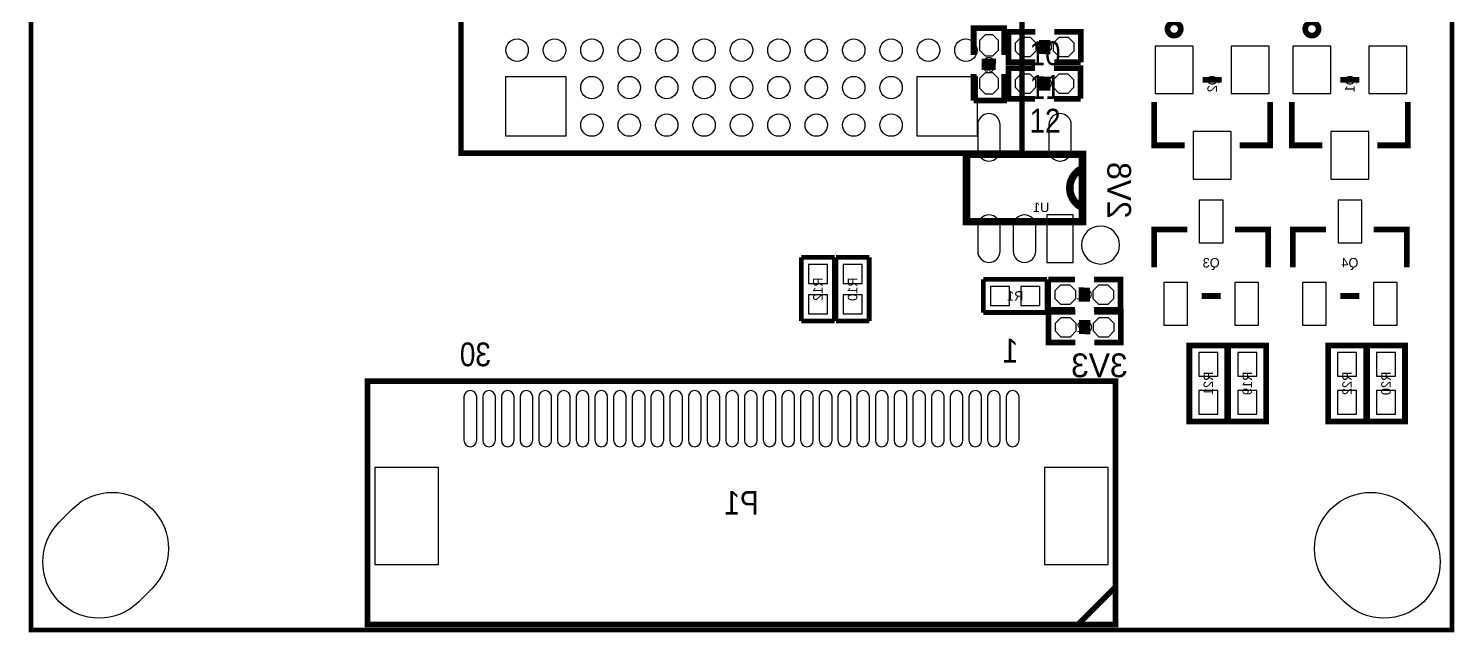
# Model space of a CAD drawing. Extents: x 14 to 156, y -17 to 35.
# Drawn here: x 14.05 to 52.17, y -16.71 to -0.57 of the extents above; entities that cross this region are included whole.
import ezdxf
from ezdxf.enums import TextEntityAlignment as Align

# ---------------------------------------------------------------- set-up
doc = ezdxf.new("R2010")
doc.units = 0
for name, color, linetype in [('BG_DIMENSION', 40, 'CONTINUOUS'), ('BG_OUTLINE', 2, 'CONTINUOUS'), ('BG_SILKSCREEN_BOTTOM', 134, 'CONTINUOUS'), ('PG_SILKSCREEN_BOTTOM', 134, 'CONTINUOUS'), ('PG_SILKSCREEN_TOP', 7, 'CONTINUOUS'), ('PIN_BOTTOM', 242, 'CONTINUOUS'), ('PIN_TOP', 84, 'CONTINUOUS'), ('RD_SILKSCREEN_BOTTOM', 1, 'CONTINUOUS')]:
    doc.layers.add(name, color=color, linetype=linetype)

msp = doc.modelspace()

# ---------------------------------------------------------------- linework, layer by layer
at = {"layer": 'BG_DIMENSION', "const_width": 0.127}
msp.add_lwpolyline([(14.11224, -16.651224), (52.11064, -16.651224), (52.11064, 21.347176), (14.11224, 21.347176), (14.11224, -16.651224)], dxfattribs=at)
at = {"layer": 'BG_OUTLINE'}
msp.add_lwpolyline([(14.11224, -16.651224), (14.11224, 21.347176), (52.11064, 21.347176), (52.11064, -16.651224)], close=True, dxfattribs=at)
at = {"layer": 'PG_SILKSCREEN_BOTTOM'}
for points, const_width in [([(44.8564, -0.5842, -1), (44.5008, -0.5842, -1), (44.8564, -0.5842)], 0.1524), ([(48.5394, -0.5842, -1), (48.1838, -0.5842, -1), (48.5394, -0.5842)], 0.1524), ([(42.2021, -5.342636, -0.618034), (42.2021, -4.326636)], 0.199898)]:
    msp.add_lwpolyline(points, format="xyb", dxfattribs=dict(at, const_width=const_width))
for points, const_width in [([(39.3192, -1.277112), (39.3192, -0.565912), (40.132, -0.565912), (40.132, -1.277112)], 0.1524), ([(40.963596, -1.4732), (40.252396, -1.4732), (40.252396, -0.6604), (40.963596, -0.6604)], 0.1524), ([(41.471596, -0.6604), (42.182796, -0.6604), (42.182796, -1.4732)], 0.1524), ([(41.141396, -0.8763), (41.141396, -1.2573)], 0.1524), ([(41.293796, -0.88138), (41.293796, -1.26238)], 0.1524), ([(39.9161, -1.454912), (39.5351, -1.454912)], 0.1524), ([(42.182796, -1.4732), (41.471596, -1.4732)], 0.1524), ([(39.3192, -2.496312), (39.3192, -1.785112)], 0.1524), ([(40.132, -1.785112), (40.132, -2.496312), (39.3192, -2.496312)], 0.1524), ([(39.91102, -1.607312), (39.53002, -1.607312)], 0.1524), ([(40.957754, -2.44856), (40.246554, -2.44856), (40.246554, -1.63576), (40.957754, -1.63576)], 0.1524), ([(41.135554, -1.85166), (41.135554, -2.23266)], 0.1524), ([(41.287954, -1.85674), (41.287954, -2.23774)], 0.1524), ([(41.465754, -1.63576), (42.176954, -1.63576), (42.176954, -2.44856)], 0.1524), ([(45.4406, -1.94437), (45.9486, -1.94437)], 0.1524), ([(49.1236, -1.94437), (49.6316, -1.94437)], 0.1524), ([(42.176954, -2.44856), (41.465754, -2.44856)], 0.1524), ([(44.958, -3.69443), (44.144692, -3.69443), (44.144692, -2.54)], 0.1524), ([(47.244508, -2.54), (47.244508, -3.69443), (46.4312, -3.69443)], 0.1524), ([(48.641, -3.69443), (47.827692, -3.69443), (47.827692, -2.54)], 0.1524), ([(50.927508, -2.54), (50.927508, -3.69443), (50.1142, -3.69443)], 0.1524), ([(42.228008, -5.734558), (39.128192, -5.734558), (39.128192, -3.934714), (42.228008, -3.934714), (42.228008, -5.734558)], 0.199898), ([(45.0342, -5.9436), (44.1452, -5.9436), (44.1452, -6.9596)], 0.1524), ([(46.3042, -5.9436), (47.1932, -5.9436), (47.1932, -6.9596)], 0.1524), ([(48.7426, -5.9436), (47.8536, -5.9436), (47.8536, -6.9596)], 0.1524), ([(50.0126, -5.9436), (50.9016, -5.9436), (50.9016, -6.9596)], 0.1524), ([(35.5981, -6.68909), (34.7091, -6.68909)], 0.127), ([(34.7091, -6.68909), (34.7091, -8.39089)], 0.127), ([(35.5981, -8.39089), (35.5981, -6.68909)], 0.127), ([(36.5252, -6.689344), (35.6362, -6.689344)], 0.127), ([(35.6362, -6.689344), (35.6362, -8.391144)], 0.127), ([(36.5252, -8.391144), (36.5252, -6.689344)], 0.127), ([(41.279826, -7.27456), (39.578026, -7.27456)], 0.127), ([(39.578026, -7.27456), (39.578026, -8.16356)], 0.127), ([(41.279826, -8.16356), (41.279826, -7.27456)], 0.127), ([(41.312592, -7.27964), (42.023792, -7.27964)], 0.1524), ([(42.023792, -8.09244), (41.312592, -8.09244), (41.312592, -7.27964)], 0.1524), ([(42.531792, -7.27964), (43.242992, -7.27964), (43.242992, -8.09244), (42.531792, -8.09244)], 0.1524), ([(42.201592, -7.87146), (42.201592, -7.49046)], 0.1524), ([(42.353992, -7.87654), (42.353992, -7.49554)], 0.1524), ([(45.9232, -7.7216), (45.4152, -7.7216)], 0.1524), ([(49.6316, -7.7216), (49.1236, -7.7216)], 0.1524), ([(34.7091, -8.39089), (35.5981, -8.39089)], 0.127), ([(35.6362, -8.391144), (36.5252, -8.391144)], 0.127), ([(39.578026, -8.16356), (41.279826, -8.16356)], 0.127), ([(41.322752, -8.14832), (42.033952, -8.14832)], 0.1524), ([(42.033952, -8.96112), (41.322752, -8.96112), (41.322752, -8.14832)], 0.1524), ([(42.211752, -8.74014), (42.211752, -8.35914)], 0.1524), ([(42.364152, -8.74522), (42.364152, -8.36422)], 0.1524), ([(42.541952, -8.14832), (43.253152, -8.14832), (43.253152, -8.96112), (42.541952, -8.96112)], 0.1524), ([(46.101, -11.0744), (46.101, -9.0424), (45.085, -9.0424), (45.085, -11.0744), (46.101, -11.0744)], 0.1524), ([(46.1264, -9.0424), (46.1264, -11.0744), (47.1424, -11.0744), (47.1424, -9.0424), (46.1264, -9.0424)], 0.1524), ([(49.8094, -11.0744), (49.8094, -9.0424), (48.7934, -9.0424), (48.7934, -11.0744), (49.8094, -11.0744)], 0.1524), ([(49.8348, -9.0424), (49.8348, -11.0744), (50.8508, -11.0744), (50.8508, -9.0424), (49.8348, -9.0424)], 0.1524), ([(23.11146, -16.499332), (23.11146, -9.999218), (43.11142, -9.999218), (43.11142, -16.499332), (23.11146, -16.499332)], 0.150114), ([(42.111422, -16.499332), (43.11142, -15.49908)], 0.150114)]:
    msp.add_lwpolyline(points, dxfattribs=dict(at, const_width=const_width))
msp.add_lwpolyline([(43.2181, -6.358636, 1), (42.2021, -6.358636, 1)], format="xyb", close=True, dxfattribs=at)
at = {"layer": 'PG_SILKSCREEN_TOP', "const_width": 0.150114}
msp.add_lwpolyline([(40.611552, 8.5979), (25.611328, 8.5979), (25.611328, -3.901948), (40.611552, -3.901948), (40.611552, 8.5979)], dxfattribs=at)
at = {"layer": 'PIN_BOTTOM'}
for points in [[(39.9796, -0.896112), (39.8272, -0.743712), (39.624, -0.743712), (39.4716, -0.896112), (39.4716, -1.150112), (39.624, -1.302512), (39.8272, -1.302512), (39.9796, -1.150112)], [(40.582596, -0.8128), (40.430196, -0.9652), (40.430196, -1.1684), (40.582596, -1.3208), (40.836596, -1.3208), (40.988996, -1.1684), (40.988996, -0.9652), (40.836596, -0.8128)], [(41.598596, -0.8128), (41.446196, -0.9652), (41.446196, -1.1684), (41.598596, -1.3208), (41.852596, -1.3208), (42.004996, -1.1684), (42.004996, -0.9652), (41.852596, -0.8128)], [(44.1706, -1.0414), (44.1706, -2.3114), (45.1866, -2.3114), (45.1866, -1.0414)], [(46.2026, -1.0414), (46.2026, -2.3114), (47.2186, -2.3114), (47.2186, -1.0414)], [(47.8536, -1.0414), (47.8536, -2.3114), (48.8696, -2.3114), (48.8696, -1.0414)], [(49.8856, -1.0414), (49.8856, -2.3114), (50.9016, -2.3114), (50.9016, -1.0414)], [(39.9796, -1.912112), (39.8272, -1.759712), (39.624, -1.759712), (39.4716, -1.912112), (39.4716, -2.166112), (39.624, -2.318512), (39.8272, -2.318512), (39.9796, -2.166112)], [(40.576754, -1.78816), (40.424354, -1.94056), (40.424354, -2.14376), (40.576754, -2.29616), (40.830754, -2.29616), (40.983154, -2.14376), (40.983154, -1.94056), (40.830754, -1.78816)], [(41.592754, -1.78816), (41.440354, -1.94056), (41.440354, -2.14376), (41.592754, -2.29616), (41.846754, -2.29616), (41.999154, -2.14376), (41.999154, -1.94056), (41.846754, -1.78816)], [(45.1866, -3.3274), (45.1866, -4.5974), (46.2026, -4.5974), (46.2026, -3.3274)], [(48.8696, -3.3274), (48.8696, -4.5974), (49.8856, -4.5974), (49.8856, -3.3274)], [(45.9867, -6.304026), (45.9867, -5.161026), (45.3517, -5.161026), (45.3517, -6.304026)], [(49.6951, -6.304026), (49.6951, -5.161026), (49.0601, -5.161026), (49.0601, -6.304026)], [(41.978072, -6.82371), (41.978072, -5.55371), (41.278048, -5.55371), (41.278048, -6.82371)], [(34.8996, -7.38759), (35.4076, -7.38759), (35.4076, -6.87959), (34.8996, -6.87959)], [(35.8267, -7.387844), (36.3347, -7.387844), (36.3347, -6.879844), (35.8267, -6.879844)], [(40.276526, -7.97306), (40.276526, -7.46506), (39.768526, -7.46506), (39.768526, -7.97306)], [(41.089326, -7.97306), (41.089326, -7.46506), (40.581326, -7.46506), (40.581326, -7.97306)], [(41.896792, -7.94004), (42.049192, -7.78764), (42.049192, -7.58444), (41.896792, -7.43204), (41.642792, -7.43204), (41.490392, -7.58444), (41.490392, -7.78764), (41.642792, -7.94004)], [(42.912792, -7.94004), (43.065192, -7.78764), (43.065192, -7.58444), (42.912792, -7.43204), (42.658792, -7.43204), (42.506392, -7.58444), (42.506392, -7.78764), (42.658792, -7.94004)], [(45.03674, -8.504174), (45.03674, -7.361174), (44.40174, -7.361174), (44.40174, -8.504174)], [(46.93666, -8.504174), (46.93666, -7.361174), (46.30166, -7.361174), (46.30166, -8.504174)], [(48.74514, -8.504174), (48.74514, -7.361174), (48.11014, -7.361174), (48.11014, -8.504174)], [(50.64506, -8.504174), (50.64506, -7.361174), (50.01006, -7.361174), (50.01006, -8.504174)], [(34.8996, -8.20039), (35.4076, -8.20039), (35.4076, -7.69239), (34.8996, -7.69239)], [(35.8267, -8.200644), (36.3347, -8.200644), (36.3347, -7.692644), (35.8267, -7.692644)], [(41.906952, -8.80872), (42.059352, -8.65632), (42.059352, -8.45312), (41.906952, -8.30072), (41.652952, -8.30072), (41.500552, -8.45312), (41.500552, -8.65632), (41.652952, -8.80872)], [(42.922952, -8.80872), (43.075352, -8.65632), (43.075352, -8.45312), (42.922952, -8.30072), (42.668952, -8.30072), (42.516552, -8.45312), (42.516552, -8.65632), (42.668952, -8.80872)], [(45.339, -9.8679), (45.847, -9.8679), (45.847, -9.2329), (45.339, -9.2329)], [(46.8884, -9.2329), (46.3804, -9.2329), (46.3804, -9.8679), (46.8884, -9.8679)], [(49.0474, -9.8679), (49.5554, -9.8679), (49.5554, -9.2329), (49.0474, -9.2329)], [(50.5968, -9.2329), (50.0888, -9.2329), (50.0888, -9.8679), (50.5968, -9.8679)], [(45.339, -10.8839), (45.847, -10.8839), (45.847, -10.2489), (45.339, -10.2489)], [(46.8884, -10.2489), (46.3804, -10.2489), (46.3804, -10.8839), (46.8884, -10.8839)], [(49.0474, -10.8839), (49.5554, -10.8839), (49.5554, -10.2489), (49.0474, -10.2489)], [(50.5968, -10.2489), (50.0888, -10.2489), (50.0888, -10.8839), (50.5968, -10.8839)], [(23.310596, -14.89456), (25.012396, -14.89456), (25.012396, -12.30376), (23.310596, -12.30376)], [(42.912284, -12.30376), (41.210484, -12.30376), (41.210484, -14.89456), (42.912284, -14.89456)]]:
    msp.add_lwpolyline(points, close=True, dxfattribs=at)
for points in [[(39.428166, -3.145536), (39.428166, -3.815588, 1), (40.028114, -3.815588), (40.028114, -3.145536, 1)], [(41.328086, -3.145536), (41.328086, -3.815588, 1), (41.928034, -3.815588), (41.928034, -3.145536, 1)], [(39.428166, -5.853684), (39.428166, -6.523736, 1), (40.028114, -6.523736), (40.028114, -5.853684, 1)], [(40.378126, -5.853684), (40.378126, -6.523736, 1), (40.978074, -6.523736), (40.978074, -5.853684, 1)], [(26.031571, -11.579225), (26.031571, -10.419207, 1), (25.691465, -10.419207), (25.691465, -11.579225, 1)], [(26.531443, -11.579225), (26.531443, -10.419207, 1), (26.191337, -10.419207), (26.191337, -11.579225, 1)], [(27.031569, -11.579225), (27.031569, -10.419207, 1), (26.691463, -10.419207), (26.691463, -11.579225, 1)], [(27.531441, -11.579225), (27.531441, -10.419207, 1), (27.191335, -10.419207), (27.191335, -11.579225, 1)], [(28.031567, -11.579225), (28.031567, -10.419207, 1), (27.691461, -10.419207), (27.691461, -11.579225, 1)], [(28.531439, -11.579225), (28.531439, -10.419207, 1), (28.191333, -10.419207), (28.191333, -11.579225, 1)], [(29.031565, -11.579225), (29.031565, -10.419207, 1), (28.691459, -10.419207), (28.691459, -11.579225, 1)], [(29.531437, -11.579225), (29.531437, -10.419207, 1), (29.191331, -10.419207), (29.191331, -11.579225, 1)], [(30.031563, -11.579225), (30.031563, -10.419207, 1), (29.691457, -10.419207), (29.691457, -11.579225, 1)], [(30.531435, -11.579225), (30.531435, -10.419207, 1), (30.191329, -10.419207), (30.191329, -11.579225, 1)], [(31.031561, -11.579225), (31.031561, -10.419207, 1), (30.691455, -10.419207), (30.691455, -11.579225, 1)], [(31.531433, -11.579225), (31.531433, -10.419207, 1), (31.191327, -10.419207), (31.191327, -11.579225, 1)], [(32.031559, -11.579225), (32.031559, -10.419207, 1), (31.691453, -10.419207), (31.691453, -11.579225, 1)], [(32.531431, -11.579225), (32.531431, -10.419207, 1), (32.191325, -10.419207), (32.191325, -11.579225, 1)], [(33.031557, -11.579225), (33.031557, -10.419207, 1), (32.691451, -10.419207), (32.691451, -11.579225, 1)], [(33.531429, -11.579225), (33.531429, -10.419207, 1), (33.191323, -10.419207), (33.191323, -11.579225, 1)], [(34.031555, -11.579225), (34.031555, -10.419207, 1), (33.691449, -10.419207), (33.691449, -11.579225, 1)], [(34.531427, -11.579225), (34.531427, -10.419207, 1), (34.191321, -10.419207), (34.191321, -11.579225, 1)], [(35.031553, -11.579225), (35.031553, -10.419207, 1), (34.691447, -10.419207), (34.691447, -11.579225, 1)], [(35.531425, -11.579225), (35.531425, -10.419207, 1), (35.191319, -10.419207), (35.191319, -11.579225, 1)], [(36.031551, -11.579225), (36.031551, -10.419207, 1), (35.691445, -10.419207), (35.691445, -11.579225, 1)], [(36.531423, -11.579225), (36.531423, -10.419207, 1), (36.191317, -10.419207), (36.191317, -11.579225, 1)], [(37.031549, -11.579225), (37.031549, -10.419207, 1), (36.691443, -10.419207), (36.691443, -11.579225, 1)], [(37.531421, -11.579225), (37.531421, -10.419207, 1), (37.191315, -10.419207), (37.191315, -11.579225, 1)], [(38.031547, -11.579225), (38.031547, -10.419207, 1), (37.691441, -10.419207), (37.691441, -11.579225, 1)], [(38.531419, -11.579225), (38.531419, -10.419207, 1), (38.191313, -10.419207), (38.191313, -11.579225, 1)], [(39.031545, -11.579225), (39.031545, -10.419207, 1), (38.691439, -10.419207), (38.691439, -11.579225, 1)], [(39.531417, -11.579225), (39.531417, -10.419207, 1), (39.191311, -10.419207), (39.191311, -11.579225, 1)], [(40.031543, -11.579225), (40.031543, -10.419207, 1), (39.691437, -10.419207), (39.691437, -11.579225, 1)], [(40.531415, -11.579225), (40.531415, -10.419207, 1), (40.191309, -10.419207), (40.191309, -11.579225, 1)], [(17.352202, -15.539583), (16.998559, -15.893226, -1), (14.870238, -13.764905), (15.223881, -13.411262, -1)], [(50.998999, -13.411262), (51.352642, -13.764905, -1), (49.224321, -15.893226), (48.870678, -15.539583, -1)]]:
    msp.add_lwpolyline(points, format="xyb", close=True, dxfattribs=at)
at = {"layer": 'PIN_TOP'}
for points in [[(26.811224, -3.452114), (26.811224, -1.852168), (28.41117, -1.852168), (28.41117, -3.452114)], [(37.811456, -3.452114), (37.811456, -1.852168), (39.411402, -1.852168), (39.411402, -3.452114)]]:
    msp.add_lwpolyline(points, close=True, dxfattribs=at)
for points in [[(17.352202, -15.539583), (16.998559, -15.893226, -1), (14.870238, -13.764905), (15.223881, -13.411262, -1)], [(50.998999, -13.411262), (51.352642, -13.764905, -1), (49.224321, -15.893226), (48.870678, -15.539583, -1)]]:
    msp.add_lwpolyline(points, format="xyb", close=True, dxfattribs=at)
for centre in [(27.111452, -1.152144), (28.11145, -1.152144), (29.111448, -1.152144), (30.111446, -1.152144), (31.111444, -1.152144), (32.111442, -1.152144), (33.11144, -1.152144), (34.111438, -1.152144), (35.111436, -1.152144), (36.111434, -1.152144), (37.111432, -1.152144), (38.11143, -1.152144), (39.111428, -1.152144), (29.111448, -2.152142), (30.111446, -2.152142), (31.111444, -2.152142), (32.111442, -2.152142), (33.11144, -2.152142), (34.111438, -2.152142), (35.111436, -2.152142), (36.111434, -2.152142), (37.111432, -2.152142), (29.111448, -3.15214), (30.111446, -3.15214), (31.111444, -3.15214), (32.111442, -3.15214), (33.11144, -3.15214), (34.111438, -3.15214), (35.111436, -3.15214), (36.111434, -3.15214), (37.111432, -3.15214)]:
    msp.add_circle(centre, 0.299974, dxfattribs=at)

# ---------------------------------------------------------------- texts
at = {"layer": 'BG_SILKSCREEN_BOTTOM', "text_generation_flag": 2}
msp.add_text('2V8', height=0.635, rotation=270, dxfattribs=at).set_placement((42.892218, -5.6515))
msp.add_text('3V3', height=0.635, dxfattribs=at).set_placement((43.434508, -9.891776))
at = {"layer": 'PG_SILKSCREEN_BOTTOM', "text_generation_flag": 2, "width": 0.88}
for s, p in [('30', (26.411428, -9.599168)), ('1', (40.511476, -9.499092))]:
    msp.add_text(s, height=0.635, dxfattribs=at).set_placement(p)
at = {"layer": 'PG_SILKSCREEN_TOP', "width": 0.88}
for s, p in [('10', (40.81145, -1.55194)), ('11', (40.81145, -2.452116)), ('12', (40.81145, -3.352038))]:
    msp.add_text(s, height=0.635, dxfattribs=at).set_placement(p)
at = {"layer": 'RD_SILKSCREEN_BOTTOM', "text_generation_flag": 2}
for s, p in [('C4', (41.217596, -1.1938)), ('C5', (41.211754, -2.16916)), ('U1', (41.123108, -5.47751)), ('Q3', (45.6692, -6.9596)), ('Q4', (49.3776, -6.9596)), ('R1', (40.428926, -7.84606)), ('C1', (42.277792, -7.81304)), ('C2', (42.287952, -8.68172))]:
    msp.add_text(s, height=0.254, dxfattribs=at).set_placement(p, align=Align.CENTER)
for s, p in [('C3', (39.8526, -1.531112)), ('Q2', (45.8216, -2.050288)), ('Q1', (49.5046, -2.050288)), ('R12', (35.2806, -7.53999)), ('R10', (36.2077, -7.540244)), ('R21', (45.72, -10.0584)), ('R19', (46.7614, -10.0584)), ('R22', (49.4284, -10.0584)), ('R20', (50.4698, -10.0584))]:
    msp.add_text(s, height=0.254, rotation=90, dxfattribs=at).set_placement(p, align=Align.CENTER)
at = {"layer": 'RD_SILKSCREEN_BOTTOM', "text_generation_flag": 2, "width": 0.88}
msp.add_text('P1', height=0.635, dxfattribs=at).set_placement((33.11144, -13.566648), align=Align.CENTER)

doc.saveas('drawing.dxf')
